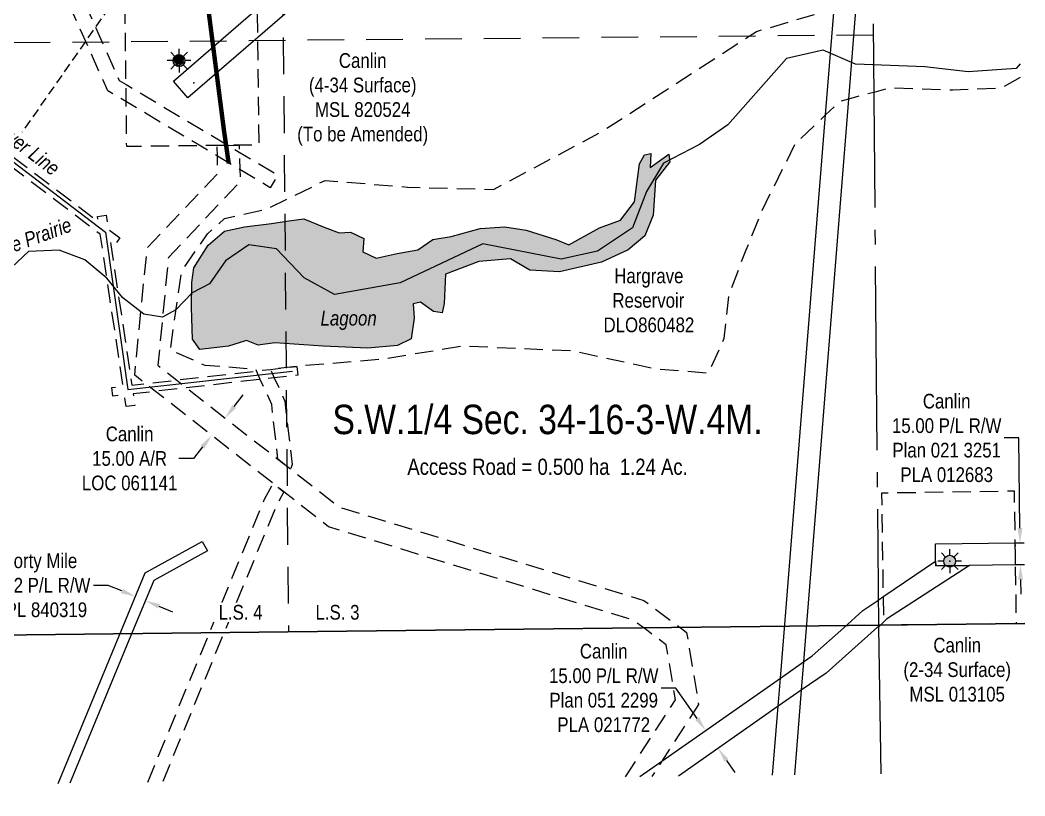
# Model space of a CAD drawing. Extents: x 543237 to 551134, y 5581272 to 5585958.
# Drawn here: x 546555 to 547239, y 5581277 to 5581805 of the extents above; entities that cross this region are included whole.
import ezdxf
from ezdxf.enums import TextEntityAlignment as Align

# ---------------------------------------------------------------- set-up
doc = ezdxf.new("R2010")
doc.units = 0
doc.header["$LTSCALE"] = 5
doc.header["$PDSIZE"] = 0.5
for name, pattern in [('foc-ACCESSROAD', [3.75, 2.5, -1.25]), ('foc-FLOWLINE', [3.75, 2.5, -1.25]), ('foc-LSD', [8, 5, -3]), ('foc-QUARTERLINE', [33, 25, -3, 2, -3]), ('foc-TIELINE', [1.875, 1.25, -0.625])]:
    doc.linetypes.add(name, pattern=pattern)
doc.layers.get('Defpoints').update_dxf_attribs({"color": 9})
for name, color, linetype in [('AS-FENCE', 48, 'foc-FENCE'), ('AS-POWER', 104, 'foc-POWER'), ('AS-ROADS', 254, 'Continuous'), ('AS-SYMBOL', 7, 'Continuous'), ('C-AR', 13, 'foc-ACCESSROAD'), ('C-RW', 13, 'Continuous'), ('C-SYMBOL', 7, 'Continuous'), ('C-WS', 13, 'foc-ACCESSROAD'), ('C-WS-S', 8, 'Continuous'), ('F-EZE', 190, 'foc-FLOWLINE'), ('F-FLOWLINE', 190, 'foc-FLOWLINE'), ('F-RW', 190, 'Continuous'), ('F-WS', 190, 'foc-ACCESSROAD'), ('L-AREAWORK', 5, 'Continuous'), ('L-QSEC', 8, 'foc-QUARTERLINE'), ('L-SEC', 7, 'Continuous'), ('L-SECTION-LSD', 7, 'foc-LSD'), ('L-TIE', 7, 'foc-TIELINE'), ('T-CREEK', 160, 'Continuous'), ('T-WATER', 160, 'Continuous'), ('T-WATER-H', 133, 'Continuous'), ('T-WATER-T', 170, 'Continuous')]:
    doc.layers.add(name, color=color, linetype=linetype)
doc.layers.add('AS-PIPE-AG', color=7, linetype='Continuous', true_color=0x7d00fa)
doc.layers.add('oil_and_gas_wells_pt', color=7, linetype='Continuous', true_color=0xad5f21)
for name, color, linetype, lineweight in [('C-AR-T', 13, 'Continuous', 9), ('C-RW-T', 13, 'Continuous', 9), ('C-WS-T', 13, 'Continuous', 9), ('F-RW-T', 190, 'Continuous', 9), ('F-WS-T', 190, 'Continuous', 9), ('T-TEXT', 48, 'Continuous', 18)]:
    doc.layers.add(name, color=color, linetype=linetype, lineweight=lineweight)
doc.styles.add('100L', font='ARIALN.TTF', dxfattribs={"height": 11})
doc.styles.add('175L', font='ARIALN.TTF', dxfattribs={"height": 20})
doc.styles.add('80CG', font='ARIALN.TTF', dxfattribs={"height": 10})
doc.styles.add('80L', font='ARIALN.TTF', dxfattribs={"height": 10})
doc.styles.add('foc-LtypeFont', font='ARIALN.TTF', dxfattribs={"height": 7.35})
doc.linetypes.add('foc-FENCE', pattern='A,10,-1,["X",foc-LtypeFont,S=0.2,R=0,X=-0.625,Y=-0.75],-1.24', length=12.24)
doc.linetypes.add('foc-POWER', pattern='A,6,-1,["P",foc-LtypeFont,S=0.2,R=0,X=-0.625,Y=-0.75],-1.24,4', length=12.24)
doc.linetypes.add('foc-TOPO-flowdirection-NOLINE', pattern='A,0,[">",foc-LtypeFont,S=0.3,R=0,X=0,Y=-0.945],-20,[">",foc-LtypeFont,S=0.3,R=0,X=0,Y=-0.945],0', length=20)
doc.dimstyles.new('Compass 5 000', dxfattribs={"dimscale": 5, "dimtxt": 9, "dimasz": 2, "dimexe": 0.2, "dimexo": 0.0625, "dimgap": 0.5, "dimtad": 0, "dimtih": 1, "dimtoh": 1, "dimzin": 0, "dimdsep": 46, "dimtxsty": '80CG', "dimcen": 0.1, "dimse1": 1, "dimse2": 1, "dimclrd": 256, "dimclrt": 256, "dimaunit": 1, "dimadec": 4, "dimazin": 0, "dimtfac": 0.06, "dimtofl": 0, "dimtmove": 0, "dimatfit": 1, "dimfxl": 0.2, "dimtolj": 1, "dimtzin": 0, "dimlwd": -1, "dimarcsym": 0})

# ---------------------------------------------------------------- blocks, each defined once
blk = doc.blocks.new('GAS')
h = blk.add_hatch(color=255)
h.dxf.hatch_style = 1
edge = h.paths.add_edge_path()
edge.add_arc((0, 0), 0.9, 0, 360)
for p, q in [((0, 0.81), (0, 1.62)), ((-0.81, 0), (-1.62, 0)), ((-0.57, 0.57), (-1.14, 1.14)), ((0.57, 0.57), (1.14, 1.14)), ((1.62, 0), (0.81, 0)), ((-0.57, -0.57), (-1.14, -1.14)), ((0, -0.81), (0, -1.62)), ((1.14, -1.14), (0.57, -0.57))]:
    blk.add_line(p, q)
blk.add_circle((0, 0), 0.8)
blk = doc.blocks.new('RISER')
h = blk.add_hatch(color=255)
h.dxf.hatch_style = 1
edge = h.paths.add_edge_path()
edge.add_arc((0, 0), 0.7, 0, 360)
blk.add_hatch(color=13).paths.add_polyline_path([(0.58, -0.15), (-0.58, -0.15, 0.774597)])
at = {"color": 13}
blk.add_line((-0.58, -0.15), (0.58, -0.15), dxfattribs=at)
blk.add_circle((0, 0), 0.6, dxfattribs=at)
blk = doc.blocks.new('*D47')
at = {"layer": 'C-AR-T', "transparency": 16777216}
for p, q in [((546700.92, 5581541.84), (546707.08, 5581549.72)), ((546679.37, 5581514.26), (546673.21, 5581506.38)), ((546673.21, 5581506.38), (546663.21, 5581506.38))]:
    blk.add_line(p, q, dxfattribs=at)
for points in [[(546699.6, 5581542.86), (546702.23, 5581540.81), (546694.76, 5581533.96)], [(546678.05, 5581515.28), (546680.68, 5581513.23), (546685.52, 5581522.14)]]:
    blk.add_solid(points, dxfattribs=at)
at = {"layer": 'Defpoints', "color": 0, "transparency": 16777216}
for p in [(546691.41, 5581536.57), (546682.18, 5581524.75), (546685.52, 5581522.14)]:
    blk.add_point(p, dxfattribs=at)
at = {"layer": 'C-AR-T', "transparency": 16777216, "insert": (546629.7, 5581506.38), "char_height": 10, "attachment_point": 5, "style": '80CG'}
blk.add_mtext('\\A1;Canlin\\P15.00 A/R\\PLOC 061141', dxfattribs=at)
blk = doc.blocks.new('*D48')
at = {"layer": 'Defpoints', "color": 0, "transparency": 16777216}
for p in [(546633.67, 5581412.51), (546631.1, 5581406.28), (546637.86, 5581403.49)]:
    blk.add_point(p, dxfattribs=at)
at = {"layer": 'F-RW-T', "transparency": 16777216}
for p, q in [((546615.19, 5581420.15), (546605.19, 5581420.15)), ((546624.43, 5581416.33), (546615.19, 5581420.15)), ((546649.67, 5581405.9), (546658.91, 5581402.08))]:
    blk.add_line(p, q, dxfattribs=at)
for points in [[(546625.06, 5581417.87), (546623.79, 5581414.79), (546633.67, 5581412.51)], [(546650.31, 5581407.44), (546649.03, 5581404.36), (546640.43, 5581409.72)]]:
    blk.add_solid(points, dxfattribs=at)
at = {"layer": 'F-RW-T', "transparency": 16777216, "insert": (546568.93, 5581420.15), "char_height": 10, "attachment_point": 5, "style": '80CG'}
blk.add_mtext('\\A1;Forty Mile\\P7.32 P/L R/W\\PDPL 840319', dxfattribs=at)
blk = doc.blocks.new('*D53')
at = {"layer": 'C-RW-T', "transparency": 16777216}
for p, q in [((547001.42, 5581350.31), (546991.42, 5581350.31)), ((547015.93, 5581329.6), (547001.42, 5581350.31)), ((547035.91, 5581301.08), (547041.65, 5581292.89))]:
    blk.add_line(p, q, dxfattribs=at)
for points in [[(547017.29, 5581330.56), (547014.56, 5581328.65), (547021.67, 5581321.41)], [(547037.28, 5581302.04), (547034.55, 5581300.12), (547030.17, 5581309.27)]]:
    blk.add_solid(points, dxfattribs=at)
at = {"layer": 'Defpoints', "color": 0, "transparency": 16777216}
for p in [(547019.58, 5581319.95), (547021.67, 5581321.41), (547028.08, 5581307.81)]:
    blk.add_point(p, dxfattribs=at)
at = {"layer": 'C-RW-T', "transparency": 16777216, "insert": (546952.33, 5581350.31), "char_height": 10, "attachment_point": 5, "style": '80CG'}
blk.add_mtext('\\A1;Canlin\\P15.00 P/L R/W\\PPlan 051 2299\\PPLA 021772', dxfattribs=at)
blk = doc.blocks.new('*D54')
at = {"layer": 'C-RW-T', "transparency": 16777216}
for p, q in [((547234.8, 5581520.37), (547224.8, 5581520.37)), ((547235.56, 5581459.05), (547234.8, 5581520.37)), ((547235.99, 5581424.09), (547236.11, 5581414.09))]:
    blk.add_line(p, q, dxfattribs=at)
for points in [[(547237.22, 5581459.07), (547233.89, 5581459.03), (547235.68, 5581449.05)], [(547237.65, 5581424.11), (547234.32, 5581424.07), (547235.86, 5581434.09)]]:
    blk.add_solid(points, dxfattribs=at)
at = {"layer": 'Defpoints', "color": 0, "transparency": 16777216}
for p in [(547213.66, 5581448.78), (547235.68, 5581449.05), (547213.85, 5581433.82)]:
    blk.add_point(p, dxfattribs=at)
at = {"layer": 'C-RW-T', "transparency": 16777216, "insert": (547185.71, 5581520.37), "char_height": 10, "attachment_point": 5, "style": '80CG'}
blk.add_mtext('\\A1;Canlin\\P15.00 P/L R/W\\PPlan 021 3251\\PPLA 012683', dxfattribs=at)

msp = doc.modelspace()

# ---------------------------------------------------------------- hatches: boundary and pattern name
at = {"layer": 'T-WATER-H'}
h = msp.add_hatch(color=256, dxfattribs=at)
h.dxf.hatch_style = 1
h.paths.add_polyline_path([(546673.516, 5581636.061), (546683.228, 5581651.546), (546694.344, 5581661.024), (546707.98, 5581664.021), (546726.258, 5581666.338), (546736.428, 5581667.726), (546748.231, 5581669.349), (546762.097, 5581663.799), (546772.267, 5581659.872), (546779.916, 5581660.33), (546789.169, 5581655.945), (546788.453, 5581646.925), (546797.477, 5581642.763), (546811.83, 5581645.774), (546825.925, 5581648.287), (546836.123, 5581655.46), (546848.614, 5581657.306), (546868.267, 5581662.856), (546885.14, 5581664.008), (546899.493, 5581661.691), (546919.833, 5581655.46), (546928.628, 5581651.756), (546949.456, 5581663.314), (546963.78, 5581668.629), (546973.262, 5581680.881), (546976.729, 5581706.774), (546979.995, 5581712.848), (546984.349, 5581713.803), (546983.833, 5581704.391), (546996.639, 5581713.476), (546997.327, 5581708.305), (546987.615, 5581695.673), (546985.982, 5581671.862), (546980.195, 5581657.764), (546968.879, 5581648.3), (546950.831, 5581639.975), (546922.154, 5581633.272), (546902.043, 5581634.424), (546888.865, 5581642.292), (546867.35, 5581640.433), (546844.689, 5581631.885), (546843.744, 5581611.778), (546842.34, 5581605.43), (546836.553, 5581606.294), (546827.73, 5581612.655), (546822.659, 5581611.503), (546823.232, 5581601.804), (546821.198, 5581587.784), (546812.088, 5581583.268), (546791.805, 5581581.396), (546761.438, 5581582.836), (546728.55, 5581584.996), (546717.262, 5581583.556), (546709.155, 5581586.593), (546697.008, 5581582.836), (546677.47, 5581580.663), (546672.542, 5581587.601), (546671.826, 5581609.16), (546672.113, 5581626.217)])

# ---------------------------------------------------------------- linework, layer by layer
at = {"layer": 'AS-FENCE', "flags": 128}
msp.add_lwpolyline([(546666.33, 5581775.674), (546662.709, 5581773.289), (546660.475, 5581776.897), (546663.971, 5581779.24), (546666.33, 5581775.674)], dxfattribs=at)
at = {"layer": 'AS-PIPE-AG', "flags": 128}
msp.add_lwpolyline([(546663.144, 5581777.028), (546662.758, 5581776.74), (546662.536, 5581777.783), (546663.037, 5581777.958)], dxfattribs=at)
at = {"layer": 'AS-ROADS', "const_width": 2.999, "flags": 128}
msp.add_lwpolyline([(546633.526, 5582158.323), (546663.851, 5582138.077), (546678.111, 5582122.336), (546690.879, 5582101.258), (546702.195, 5582074.532), (546714.276, 5582033.758), (546717.91, 5582013.144), (546716.853, 5581993.691), (546693.452, 5581902.076), (546681.469, 5581835.9), (546682.297, 5581819.623), (546693.876, 5581729.812), (546697.152, 5581707.041)], dxfattribs=at)
at = {"layer": 'C-AR', "flags": 128}
for points in [[(546967.186, 5581289.933), (547001.089, 5581342.395), (546994.912, 5581379.755), (546981.419, 5581389.847), (546972.718, 5581396.362), (546765.064, 5581459.98), (546734.706, 5581483.704), (546727.099, 5581489.649), (546647.205, 5581552.081), (546640.468, 5581557.347), (546633.169, 5581563.05), (546641.67, 5581649.665), (546689.75, 5581700.412), (546689.411, 5581712.097), (546689.202, 5581719.321), (546704.202, 5581719.508), (546704.338, 5581714.825), (546704.681, 5581702.986), (546704.923, 5581694.62), (546656.096, 5581643.081), (546648.903, 5581569.793), (546661.729, 5581559.77), (546668.468, 5581554.503), (546730.665, 5581505.9), (546739.352, 5581499.11), (546772.113, 5581473.51), (546979.612, 5581409.938), (547006.09, 5581390.122), (547008.728, 5581388.151), (547016.833, 5581339.121), (546991.916, 5581300.564), (546985.18, 5581290.141)], [(547238.608, 5581434.174), (547232.639, 5581434.088), (547232.411, 5581449.012), (547238.482, 5581449.085)]]:
    msp.add_lwpolyline(points, dxfattribs=at)
at = {"layer": 'C-RW'}
for points in [[(546887.332, 5581940.215), (546716.953, 5581792.829), (546715.295, 5581791.396), (546669.413, 5581751.665), (546659.602, 5581763.003), (546705.486, 5581802.732), (546716.711, 5581812.447)], [(547238.608, 5581434.174), (547232.639, 5581434.088), (547201.22, 5581433.633), (547178.231, 5581433.312), (547178.183, 5581436.536), (547178.007, 5581448.341), (547232.411, 5581449.012), (547238.482, 5581449.085)], [(546976.904, 5581290.045), (546991.916, 5581300.564), (547072.556, 5581357.065), (547088.322, 5581368.111), (547094.186, 5581372.219), (547115.677, 5581391.349), (547128.758, 5581403.079), (547138.86, 5581409.917), (547139.115, 5581410.09), (547142.955, 5581412.689), (547178.183, 5581436.536), (547178.231, 5581433.312), (547201.22, 5581433.633), (547144.802, 5581397.088), (547143.215, 5581395.659), (547139.278, 5581391.613), (547138.713, 5581391.608), (547103.653, 5581360.444), (547086.783, 5581348.796), (547071.023, 5581337.914), (547003.188, 5581290.348)]]:
    msp.add_lwpolyline(points, dxfattribs=at)
at = {"layer": 'C-WS', "flags": 128}
for points in [[(546702.991, 5581907.733), (546686.26, 5581829.168), (546716.351, 5581829.522), (546717.589, 5581719.675), (546704.202, 5581719.508), (546689.202, 5581719.321), (546627.722, 5581718.554), (546626.429, 5581828.436), (546670.89, 5581828.973), (546688.374, 5581911.108), (546738.647, 5582115.212), (546752.807, 5582109.978), (546702.991, 5581907.733)], [(547154.99, 5581393.18), (547142.989, 5581393.041), (547142.929, 5581397.04), (547142.668, 5581414.071), (547141.616, 5581483.029), (547231.606, 5581484.404), (547232.125, 5581450.393), (547232.352, 5581435.47), (547232.983, 5581394.085), (547154.99, 5581393.18)]]:
    msp.add_lwpolyline(points, close=True, dxfattribs=at)
at = {"layer": 'F-EZE', "flags": 128}
msp.add_lwpolyline([(546331.933, 5581869.51), (546331.865, 5581877.082), (546608.399, 5581667.513), (546607.858, 5581671.09), (546613.786, 5581671.985), (546615.246, 5581662.324), (546623.034, 5581656.422), (546619.414, 5581651.644), (546616.531, 5581653.829), (546631.28, 5581556.301), (546640.468, 5581557.347), (546661.729, 5581559.77), (546716.063, 5581565.959), (546725.592, 5581567.044), (546743.559, 5581569.091), (546744.236, 5581563.136), (546728.182, 5581561.306), (546718.653, 5581560.22), (546668.468, 5581554.503), (546647.205, 5581552.081), (546632.177, 5581550.369), (546633.355, 5581542.578), (546627.428, 5581541.682), (546626.218, 5581549.691), (546618.169, 5581548.773), (546617.49, 5581554.729), (546625.321, 5581555.622), (546609.684, 5581659.018), (546331.933, 5581869.51)], close=True, dxfattribs=at)
at = {"layer": 'F-FLOWLINE', "flags": 128}
msp.add_lwpolyline([(546369.26, 5582288.985), (546418.539, 5582189.521), (546422.871, 5582180.78), (546431.103, 5582164.163), (546558.206, 5581907.63), (546622.669, 5581763.554), (546627.341, 5581760.766), (546694.939, 5581720.433), (546704.338, 5581714.825), (546730.561, 5581699.179), (546725.442, 5581690.6), (546704.681, 5581702.986), (546689.411, 5581712.097), (546675.831, 5581720.2), (546627.486, 5581749.046), (546614.839, 5581756.591), (546549.167, 5581903.371), (546419.067, 5582165.952), (546410.835, 5582182.569), (546407.445, 5582189.407), (546358.168, 5582288.868)], dxfattribs=at)
at = {"layer": 'F-RW'}
for points in [[(546823.383, 5582293.763), (546947.589, 5582264.027), (546958.789, 5582261.357), (546995.176, 5582252.682), (547009.665, 5582256.47), (547024.01, 5582201.741), (547024.469, 5582199.994), (547025.567, 5582195.809), (547048.974, 5582106.757), (547050.466, 5582101.08), (547053.243, 5582090.518), (547054.716, 5582084.914), (547055.429, 5582082.201), (547056.651, 5582077.55), (547057.098, 5582075.833), (547058.88, 5582068.992), (547124.208, 5581818.084), (547124.109, 5581816.84), (547118.845, 5581750.839), (547090.151, 5581391.063), (547088.322, 5581368.111), (547086.783, 5581348.796), (547082.199, 5581291.259)], [(547067.262, 5581291.087), (547071.023, 5581337.914), (547072.556, 5581357.065), (547075.273, 5581390.897), (547103.326, 5581740.07), (547109.14, 5581812.427), (547109.447, 5581816.261), (547043.822, 5582067.398), (547042.102, 5582073.979), (547037.853, 5582090.147), (547036.249, 5582096.252), (547011.256, 5582191.343), (547010.122, 5582195.648), (547009.519, 5582197.952), (546999.499, 5582236.239), (546958.937, 5582245.913), (546944.115, 5582249.448), (546761.724, 5582293.115)], [(546581.162, 5581285.485), (546622.651, 5581385.849), (546640.306, 5581428.566), (546679.062, 5581449.924), (546682.592, 5581443.518), (546646.084, 5581423.4), (546630.6, 5581385.938), (546589.113, 5581285.577)]]:
    msp.add_lwpolyline(points, dxfattribs=at)
at = {"layer": 'F-WS', "flags": 128}
for points in [[(547235.814, 5581765.521), (547222.843, 5581758.216), (547189.984, 5581756.864), (547147.133, 5581758.393), (547136.063, 5581755.436), (547118.845, 5581750.839), (547113.077, 5581749.299), (547103.326, 5581740.07), (547082.642, 5581720.495), (547059.889, 5581674.885), (547049.08, 5581648.145), (547037.284, 5581617.557), (547034.132, 5581588.064), (547023.492, 5581564.439), (546987.73, 5581567.146), (546931.414, 5581579.547), (546856.65, 5581582.796), (546802.316, 5581574.015), (546743.559, 5581569.091), (546725.592, 5581567.044), (546728.182, 5581561.306), (546735.303, 5581545.529), (546740.271, 5581502.28), (546739.352, 5581499.11), (546730.665, 5581505.9), (546726.395, 5581543.07), (546718.653, 5581560.22), (546716.063, 5581565.959), (546715.556, 5581567.083), (546681.083, 5581569.62), (546657.458, 5581580.261), (546665.022, 5581633.715), (546682.793, 5581659.298), (546694.277, 5581669.608), (546722.717, 5581675.881), (546762.809, 5581695.577), (546818.766, 5581691.001), (546877.227, 5581689.411), (546950.364, 5581728.404), (547056.313, 5581796.853), (547109.14, 5581812.427), (547124.109, 5581816.84), (547135.49, 5581820.195), (547157.051, 5581826.552), (547209.745, 5581833.859), (547235.437, 5581810.217)], [(546642.078, 5581286.187), (546683.471, 5581386.526), (546721.355, 5581478.367), (546726.593, 5581487.902), (546727.099, 5581489.649), (546734.706, 5581483.704), (546729.604, 5581474.416), (546693.396, 5581386.636), (546652.004, 5581286.301)]]:
    msp.add_lwpolyline(points, dxfattribs=at)
at = {"layer": 'L-QSEC'}
for p, q in [((547131.276, 5582297.003), (547139.278, 5581391.613)), ((547139.278, 5581391.613), (547140.876, 5581291.935))]:
    msp.add_line(p, q, dxfattribs=at)
at = {"layer": 'L-SEC'}
for p, q in [((547138.992, 5581392.995), (546737.482, 5581388.527)), ((546737.482, 5581388.527), (547138.992, 5581392.995)), ((547238.945, 5581394.161), (547138.992, 5581392.995)), ((547138.992, 5581392.995), (547238.945, 5581394.161)), ((546737.482, 5581388.527), (546336.244, 5581384.062)), ((546336.244, 5581384.062), (546737.482, 5581388.527))]:
    msp.add_line(p, q, dxfattribs=at)
at = {"layer": 'L-SECTION-LSD'}
for p, q in [((546730.676, 5582192.761), (546737.756, 5581388.53)), ((547135.718, 5581794.376), (546332.218, 5581787.039))]:
    msp.add_line(p, q, dxfattribs=at)
at = {"layer": 'L-TIE'}
msp.add_line((546626.429, 5581828.436), (546315.864, 5581383.835), dxfattribs=at)
at = {"layer": 'oil_and_gas_wells_pt'}
for p in [(546673.491, 5581761.822), (547187.789, 5581436.569)]:
    msp.add_point(p, dxfattribs=at)
at = {"layer": 'T-CREEK', "linetype": 'foc-TOPO-flowdirection-NOLINE', "flags": 128}
msp.add_lwpolyline([(547235.735, 5581774.84), (547232.902, 5581771.765), (547200.291, 5581769.366), (547170.956, 5581772.893), (547123.581, 5581774.579), (547101.746, 5581784.086), (547076.703, 5581778.505), (547036.813, 5581733.357), (547017.451, 5581720.007), (546993.087, 5581707.18), (546981.341, 5581688.055), (546971.944, 5581663.327), (546948.122, 5581647.326), (546923.387, 5581641.89), (546870.1, 5581652.371), (546813.835, 5581625.876), (546769.04, 5581617.98), (546748.442, 5581629.255), (546729.691, 5581649.045), (546710.842, 5581651.728), (546694.989, 5581640.831), (546684.126, 5581625.187), (546672.309, 5581619.122), (546661.146, 5581607.422), (546652.139, 5581602.457), (546639.455, 5581604.646), (546625.093, 5581615.738), (546614.094, 5581628.993), (546599.172, 5581641.459), (546581.826, 5581648.144), (546560.783, 5581647.3), (546545.788, 5581632.901), (546537.958, 5581612.735), (546522.893, 5581591.446), (546505.855, 5581574.259), (546487.684, 5581559.22), (546469.036, 5581548.094), (546454.65, 5581548.835), (546446.954, 5581557.179), (546443.813, 5581572.133), (546451.354, 5581607.309), (546451.823, 5581622.608), (546447.151, 5581636.256), (546432.343, 5581647.815), (546406.329, 5581660.777), (546381.482, 5581667.405), (546337.543, 5581673.412), (546324.038, 5581683.283), (546318.623, 5581702.055), (546321.78, 5581741.272), (546320.935, 5581757.514), (546309.6, 5581764.756), (546282.265, 5581763.964), (546236.048, 5581744.681)], dxfattribs=at)
at = {"layer": 'T-CREEK'}
for points in [[(547235.735, 5581774.84), (547232.902, 5581771.765), (547200.291, 5581769.366), (547170.956, 5581772.893), (547123.581, 5581774.579), (547101.746, 5581784.086), (547076.703, 5581778.505), (547036.813, 5581733.357), (547017.451, 5581720.007), (546993.087, 5581707.18), (546981.341, 5581688.055), (546971.944, 5581663.327), (546948.122, 5581647.326), (546923.387, 5581641.89), (546870.1, 5581652.371), (546813.835, 5581625.876), (546769.04, 5581617.98), (546748.442, 5581629.255), (546729.691, 5581649.045), (546710.842, 5581651.728), (546694.989, 5581640.831), (546684.126, 5581625.187), (546672.309, 5581619.122)], [(546672.309, 5581619.122), (546661.146, 5581607.422), (546652.139, 5581602.457), (546639.455, 5581604.646), (546625.093, 5581615.738), (546614.094, 5581628.993), (546599.172, 5581641.459), (546581.826, 5581648.144), (546560.783, 5581647.3), (546545.788, 5581632.901)]]:
    msp.add_lwpolyline(points, dxfattribs=at)
at = {"layer": 'T-WATER', "flags": 128}
msp.add_lwpolyline([(546673.516, 5581636.061), (546683.228, 5581651.546), (546694.344, 5581661.024), (546707.98, 5581664.021), (546726.258, 5581666.338), (546736.428, 5581667.726), (546748.231, 5581669.349), (546762.097, 5581663.799), (546772.267, 5581659.872), (546779.916, 5581660.33), (546789.169, 5581655.945), (546788.453, 5581646.925), (546797.477, 5581642.763), (546811.83, 5581645.774), (546825.925, 5581648.287), (546836.123, 5581655.46), (546848.614, 5581657.306), (546868.267, 5581662.856), (546885.14, 5581664.008), (546899.493, 5581661.691), (546919.833, 5581655.46), (546928.628, 5581651.756), (546949.456, 5581663.314), (546963.78, 5581668.629), (546973.262, 5581680.881), (546976.729, 5581706.774), (546979.995, 5581712.848), (546984.349, 5581713.803), (546983.833, 5581704.391), (546996.639, 5581713.476), (546997.327, 5581708.305), (546987.615, 5581695.673), (546985.982, 5581671.862), (546980.195, 5581657.764), (546968.879, 5581648.3), (546950.831, 5581639.975), (546922.154, 5581633.272), (546902.043, 5581634.424), (546888.865, 5581642.292), (546867.35, 5581640.433), (546844.689, 5581631.885), (546843.744, 5581611.778), (546842.34, 5581605.43), (546836.553, 5581606.294), (546827.73, 5581612.655), (546822.659, 5581611.503), (546823.232, 5581601.804), (546821.198, 5581587.784), (546812.088, 5581583.268), (546791.805, 5581581.396), (546761.438, 5581582.836), (546728.55, 5581584.996), (546717.262, 5581583.556), (546709.155, 5581586.593), (546697.008, 5581582.836), (546677.47, 5581580.663), (546672.542, 5581587.601), (546671.826, 5581609.16), (546672.113, 5581626.217)], close=True, dxfattribs=at)

# ---------------------------------------------------------------- block references
at = {"layer": 'AS-SYMBOL', "color": 4, "xscale": 5, "yscale": 5, "zscale": 5}
msp.add_blockref('RISER', (546663.04, 5581777.959), dxfattribs=at)
at = {"layer": 'C-WS-S', "color": 4, "xscale": 5, "yscale": 5, "zscale": 5}
msp.add_blockref('GAS', (546663.351, 5581777.007), dxfattribs=at)
at = {"layer": 'C-WS-S', "color": 6, "xscale": 5, "yscale": 5, "zscale": 5}
msp.add_blockref('GAS', (547187.789, 5581436.569), dxfattribs=at)

# ---------------------------------------------------------------- texts
at = {"layer": 'C-SYMBOL', "color": 3, "style": '175L'}
msp.add_text('S.W.1/4 Sec. 34-16-3-W.4M.', height=19.99016, dxfattribs=at).set_placement((546914.097, 5581517), align=Align.BOTTOM_CENTER)
at = {"layer": 'F-WS-T', "insert": (546951.721, 5581635.657), "char_height": 10, "attachment_point": 1, "style": '80L'}
msp.add_mtext_dynamic_manual_height_columns('\\pi7.7717;Hargrave\\P\\pi6.4927;Reservoir\\P\\pi0.47974;DLO860482', width=61.27326, gutter_width=50, heights=[0], dxfattribs=at)
at = {"layer": 'L-AREAWORK', "color": 5, "style": '100L'}
msp.add_text('Access Road = 0.500 ha  1.24 Ac.', height=10.99459, dxfattribs=at).set_placement((546914.097, 5581492.005), align=Align.BOTTOM_CENTER)
at = {"layer": 'T-TEXT', "insert": (546523.274, 5581647.162), "char_height": 9.99508, "attachment_point": 1, "rotation": 20, "style": '80L'}
msp.add_mtext_dynamic_manual_height_columns('{\\fArial Narrow|b0|i1|c0|p34;Native Prairie}', width=68.56521, gutter_width=50, heights=[0], dxfattribs=at)
at = {"layer": 'T-WATER-T', "insert": (546762.791, 5581606.861), "char_height": 10.00165, "attachment_point": 1, "style": '80L'}
msp.add_mtext_dynamic_manual_height_columns('\\pi-3.1531;{\\fArial Narrow|b0|i1|c0|p34;Lagoon}', width=31.26479, gutter_width=50, heights=[0], dxfattribs=at)

# ---------------------------------------------------------------- dimensions: what is measured, and where the dimension line sits
at = {"layer": 'C-AR-T'}
dim = msp.add_aligned_dim(p1=(546691.414, 5581536.572), p2=(546682.177, 5581524.753), distance=4.247, text='Canlin\\P15.00 A/R\\PLOC 061141', dimstyle='Compass 5 000', dxfattribs=at)
dim.commit()
dim.dimension.update_dxf_attribs({"geometry": '*D47', "text_midpoint": (546629.696, 5581506.379)})
at = {"layer": 'C-RW-T'}
for base, p1, p2, angle, text, picture, middle in [((547235.679, 5581449.052), (547213.845, 5581433.816), (547213.661, 5581448.781), 90.706751, 'Canlin\\P15.00 P/L R/W\\PPlan 021 3251\\PPLA 012683', '*D54', (547185.713, 5581520.373)), ((547021.668, 5581321.413), (547028.084, 5581307.805), (547019.577, 5581319.948), 125.015104, 'Canlin\\P15.00 P/L R/W\\PPlan 051 2299\\PPLA 021772', '*D53', (546952.335, 5581350.312))]:
    dim = msp.add_linear_dim(base=base, p1=p1, p2=p2, angle=angle, text=text, dimstyle='Compass 5 000', dxfattribs=at)
    dim.commit()
    dim.dimension.update_dxf_attribs({"geometry": picture, "text_midpoint": middle, "dimtype": 161})
at = {"layer": 'F-RW-T'}
dim = msp.add_linear_dim(base=(546633.67, 5581412.509), p1=(546637.855, 5581403.49), p2=(546631.097, 5581406.283), angle=157.544602, text='Forty Mile\\P7.32 P/L R/W\\PDPL 840319', dimstyle='Compass 5 000', dxfattribs=at)
dim.commit()
dim.dimension.update_dxf_attribs({"geometry": '*D48', "text_midpoint": (546568.934, 5581420.148), "dimtype": 161})

# ---------------------------------------------------------------- next in the draw order: texts
at = {"layer": 'C-WS-T', "char_height": 10.00011, "attachment_point": 1, "style": '80L', "bg_fill": 2}
for s, width, insert in [('\\pi28.739;Canlin\\P\\pi8.3802;(4-34 Surface)\\P\\pi12.524;MSL 820524\\P\\pi0.41627;(To be Amended)', 88.59612, (546743.347, 5581782.108)), ('\\pi20.752;Canlin\\P\\pi0.39408;(2-34 Surface)\\P\\pi4.4937;MSL 013105', 72.62387, (547155.876, 5581384.486))]:
    msp.add_mtext_dynamic_manual_height_columns(s, width=width, gutter_width=50, heights=[0], dxfattribs=dict(at, insert=insert))
at = {"layer": 'L-SECTION-LSD', "char_height": 10, "attachment_point": 1, "style": '100L', "bg_fill": 3, "bg_fill_color": 256, "bg_fill_transparency": 0}
for s, width, insert, box_fill_scale in [('L.S. 3', 30.37591, (546756.207, 5581406.827), 1.5), ('\\pi1.986;L.S. 4', 30.53989, (546688.247, 5581406.827), 1.15)]:
    msp.add_mtext_dynamic_manual_height_columns(s, width=width, gutter_width=55, heights=[0], dxfattribs=dict(at, insert=insert, box_fill_scale=box_fill_scale))

# ---------------------------------------------------------------- next in the draw order: linework, layer by layer
at = {"layer": 'AS-POWER'}
msp.add_lwpolyline([(546270.18, 5581921.937), (546613.315, 5581660.265), (546628.418, 5581553.339), (546740.58, 5581565.794)], dxfattribs=at)

# ---------------------------------------------------------------- next in the draw order: texts
at = {"layer": 'AS-POWER', "insert": (546493.485, 5581774.22), "char_height": 10, "attachment_point": 1, "rotation": 322.843538, "style": '80L', "bg_fill": 3, "box_fill_scale": 1.15, "bg_fill_color": 256, "bg_fill_true_color": 256, "bg_fill_transparency": 0}
msp.add_mtext_dynamic_manual_height_columns('{\\fArial Narrow|b0|i1|c0|p34;Fortis O/H Power Line}', width=112.28963, gutter_width=50, heights=[0], dxfattribs=at)

doc.saveas('drawing.dxf')
